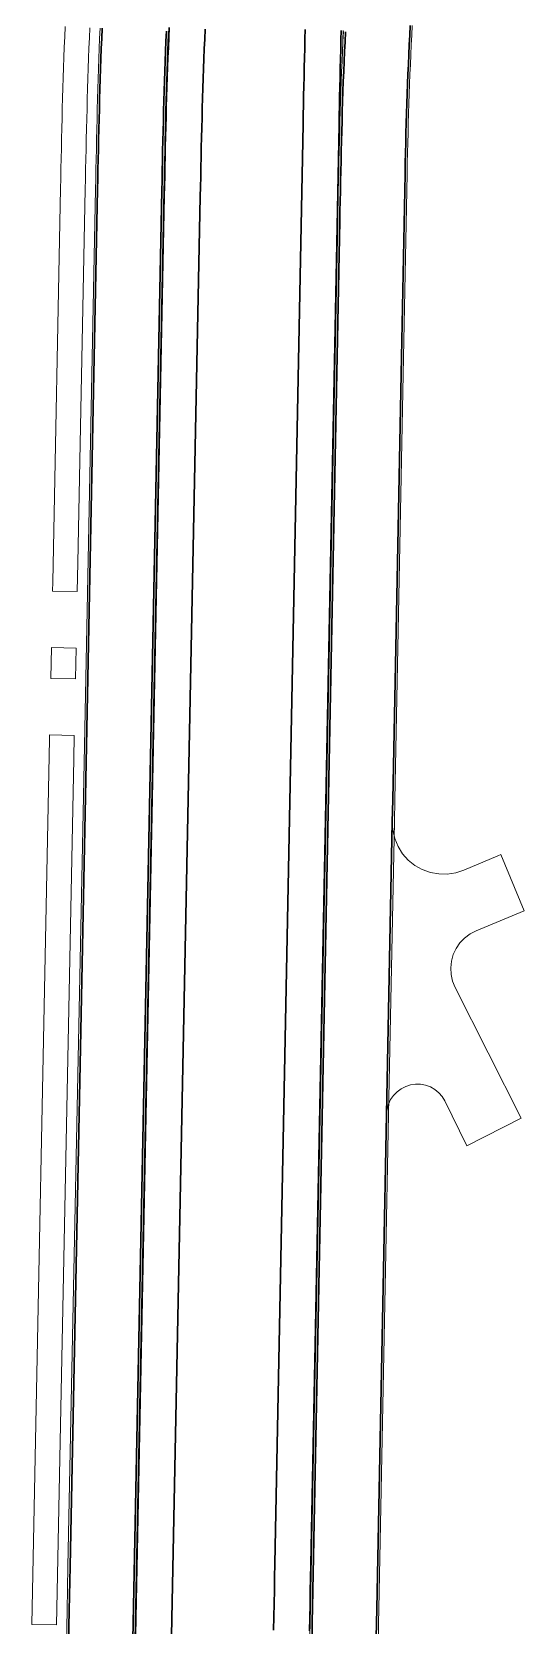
# Model space of a CAD drawing. Header units: metres. Extents: x 105145 to 106173, y 111785 to 118130.
# Drawn here: x 106063.1 to 106111, y 115733.6 to 115888.3 of the extents above; entities that cross this region are included whole.
import ezdxf

# ---------------------------------------------------------------- set-up
doc = ezdxf.new("R2010")
doc.units = ezdxf.units.M
for name, color, linetype, lineweight in [('10-PAV-BOCACALLE', 9, 'CONTINUOUS', 13), ('10-PAV-CALZADA-BRT', 12, 'CONTINUOUS', 30), ('10-PAV-CALZADA-MIXTA', 8, 'CONTINUOUS', 30), ('10-PAV-CICLORUTA', 76, 'CONTINUOUS', 18), ('10-PAV-SARDINEL', 252, 'CONTINUOUS', 13)]:
    doc.layers.add(name, color=color, linetype=linetype, lineweight=lineweight)

msp = doc.modelspace()

# ---------------------------------------------------------------- linework, layer by layer
at = {"layer": '10-PAV-BOCACALLE'}
msp.add_lwpolyline([(106097.5748, 115783.1855), (106098.1321, 115811.5855), (106098.1846, 115810.758), (106098.3731, 115809.9506), (106098.6925, 115809.1855), (106099.1339, 115808.4836), (106099.6852, 115807.8644), (106100.3313, 115807.3447), (106101.0544, 115806.939), (106101.8346, 115806.6584), (106102.6504, 115806.5105), (106103.4795, 115806.4995), (106104.2989, 115806.6257), (106105.0863, 115806.8855), (106108.3836, 115808.2866), (106108.6963, 115808.4195), (106110.9567, 115802.9385), (106106.2777, 115800.9887), (106105.6939, 115800.687), (106105.1675, 115800.2937), (106104.7125, 115799.8196), (106104.3412, 115799.2774), (106104.0638, 115798.6817), (106103.8876, 115798.0486), (106103.8175, 115797.3952), (106103.8553, 115796.7392), (106104, 115796.0982), (106104.2477, 115795.4895), (106110.6685, 115782.8075), (106105.3709, 115780.0953), (106103.2431, 115784.4759), (106102.9818, 115784.896), (106102.655, 115785.2674), (106102.2716, 115785.58), (106101.8421, 115785.8254), (106101.3781, 115785.9969), (106100.8922, 115786.0898), (106100.3976, 115786.1016), (106099.9078, 115786.0319), (106099.4362, 115785.8827), (106098.9955, 115785.658), (106098.5976, 115785.3639), (106098.2536, 115785.0085), (106097.9726, 115784.6013), (106097.7623, 115784.1535), (106097.6285, 115783.6773), (106097.5748, 115783.1855)], close=True, dxfattribs=at)
at = {"layer": '10-PAV-CALZADA-BRT'}
for points in [[(106072.7095, 115709.8451), (106075.9647, 115872.3743), (106075.9839, 115873.3307), (106076.0033, 115874.2875), (106076.0229, 115875.2451), (106076.0433, 115876.2033), (106076.0645, 115877.1621), (106076.0865, 115878.1235), (106076.1097, 115879.0841), (106076.1341, 115880.0453), (106076.1601, 115881.0071), (106076.1877, 115881.9695), (106076.2173, 115882.9325), (106076.2489, 115883.8961), (106076.2827, 115884.8603), (106076.3191, 115885.8251), (106076.3581, 115886.7905), (106076.3997, 115887.7565), (106076.4445, 115888.7229)], [(106079.9405, 115888.5553), (106079.8963, 115887.5999), (106079.8549, 115886.6443), (106079.8163, 115885.6889), (106079.7805, 115884.7331), (106079.7469, 115883.7773), (106079.7155, 115882.8213), (106079.6863, 115881.8655), (106079.6587, 115880.9095), (106079.6329, 115879.9535), (106079.6085, 115878.9973), (106079.5855, 115878.0413), (106079.5635, 115877.0851), (106079.5425, 115876.1289), (106079.5223, 115875.1727), (106079.5025, 115874.2167), (106079.4833, 115873.2605), (106079.4639, 115872.3043), (106076.2087, 115709.7747)], [(106086.5837, 115733.0647), (106086.6115, 115734.3547), (106086.6385, 115735.6447), (106086.6647, 115736.9349), (106086.6903, 115738.2249), (106086.7155, 115739.5151), (106089.4597, 115879.3421), (106089.4777, 115880.2613), (106089.4959, 115881.1805), (106089.5145, 115882.0997), (106089.5335, 115883.0187), (106089.5531, 115883.9379), (106089.5735, 115884.8571), (106089.5949, 115885.7761), (106089.6175, 115886.6953), (106089.6413, 115887.6143), (106089.6665, 115888.5333)], [(106093.1651, 115888.4343), (106093.1401, 115887.5211), (106093.1163, 115886.6071), (106093.0939, 115885.6927), (106093.0727, 115884.7775), (106093.0523, 115883.8631), (106093.0327, 115882.9463), (106093.0137, 115882.0291), (106092.9953, 115881.1111), (106092.9769, 115880.1925), (106092.9589, 115879.2735), (106090.2149, 115739.4463), (106090.1895, 115738.1555), (106090.1639, 115736.8639), (106090.1377, 115735.5717), (106090.1107, 115734.2789), (106090.0827, 115732.9871)]]:
    msp.add_lwpolyline(points, dxfattribs=at)
at = {"layer": '10-PAV-CALZADA-MIXTA'}
for points in [[(106066.4921, 115724.0219), (106066.7117, 115734.9823), (106066.7971, 115739.2453), (106068.2953, 115814.0493), (106068.8213, 115840.3107), (106069.4763, 115873.0161), (106069.4957, 115873.9839), (106069.5153, 115874.9527), (106069.5353, 115875.9227), (106069.5559, 115876.8939), (106069.5773, 115877.8663), (106069.5997, 115878.8435), (106069.6233, 115879.8189), (106069.6483, 115880.7955), (106069.6747, 115881.7731), (106069.7029, 115882.7521), (106069.7333, 115883.7321), (106069.7655, 115884.7135), (106069.8003, 115885.6957), (106069.8373, 115886.6793), (106069.8773, 115887.6639), (106069.9203, 115888.6497)], [(106099.8823, 115888.9291), (106099.8309, 115887.9851), (106099.7825, 115887.0399), (106099.7373, 115886.0933), (106099.6949, 115885.1453), (106099.6553, 115884.1963), (106099.6183, 115883.2459), (106099.5837, 115882.2943), (106099.5513, 115881.3415), (106099.5211, 115880.3873), (106099.4927, 115879.4321), (106099.4659, 115878.4757), (106099.4407, 115877.5179), (106099.4169, 115876.5591), (106099.3945, 115875.5991), (106099.3701, 115874.5129), (106099.0171, 115856.6961), (106098.4961, 115830.1422), (106098.1736, 115813.7065), (106098.1321, 115811.5855), (106097.5748, 115783.1855), (106097.5744, 115783.1657), (106097.2781, 115768.066), (106096.6321, 115735.1407), (106096.6047, 115733.7533), (106096.5771, 115732.3647)], [(106076.1639, 115888.3683), (106076.1219, 115887.4015), (106076.0827, 115886.4345), (106076.0461, 115885.4675), (106076.0119, 115884.5003), (106075.9801, 115883.5331), (106075.9503, 115882.5657), (106075.9223, 115881.5985), (106075.8961, 115880.6311), (106075.8715, 115879.6637), (106075.8481, 115878.6961), (106075.8259, 115877.7287), (106075.8045, 115876.7613), (106075.7839, 115875.7937), (106075.7641, 115874.8261), (106075.7445, 115873.8585), (106075.7251, 115872.8911), (106072.4521, 115709.4831)], [(106090.3285, 115732.4913), (106090.3559, 115733.8775), (106090.3833, 115735.2635), (106093.0257, 115869.9373), (106093.0447, 115870.9049), (106093.0639, 115871.8725), (106093.0835, 115872.8401), (106093.1037, 115873.8075), (106093.1243, 115874.7751), (106093.1461, 115875.7425), (106093.1689, 115876.7101), (106093.1927, 115877.6775), (106093.2183, 115878.6449), (106093.2453, 115879.6123), (106093.2741, 115880.5795), (106093.3047, 115881.5469), (106093.3377, 115882.5141), (106093.3727, 115883.4811), (106093.4105, 115884.4481), (106093.4507, 115885.4151), (106093.4941, 115886.3819), (106093.5401, 115887.3485), (106093.5895, 115888.3149)]]:
    msp.add_lwpolyline(points, dxfattribs=at)
at = {"layer": '10-PAV-CICLORUTA'}
msp.add_lwpolyline([(106068.7215, 115888.7037), (106068.6783, 115887.7143), (106068.6383, 115886.7263), (106068.6011, 115885.7397), (106068.5663, 115884.7543), (106068.5339, 115883.7705), (106068.5035, 115882.7879), (106068.4753, 115881.8067), (106068.4487, 115880.8271), (106068.4237, 115879.8487), (106068.4001, 115878.8717), (106068.3777, 115877.8927), (106068.3561, 115876.9193), (106068.3355, 115875.9475), (106068.3155, 115874.9769), (106068.2959, 115874.0079), (106068.2765, 115873.0403), (106067.5493, 115836.7355), (106067.4935, 115833.9447), (106065.0939, 115833.9929), (106065.1119, 115834.8847), (106065.8771, 115873.0883), (106065.8965, 115874.0561), (106065.9161, 115875.0257), (106065.9361, 115875.9969), (106065.9567, 115876.9703), (106065.9781, 115877.9455), (106066.0007, 115878.9283), (106066.0245, 115879.9083), (106066.0495, 115880.8901), (106066.0761, 115881.8739), (106066.1047, 115882.8595), (106066.1351, 115883.8469), (106066.1677, 115884.8361), (106066.2027, 115885.8273), (106066.2401, 115886.8203), (106066.2805, 115887.8151), (106066.3239, 115888.8117)], dxfattribs=at)
for points in [[(106067.3833, 115828.4459), (106067.3235, 115825.4639), (106064.9241, 115825.5119), (106064.9839, 115828.4939), (106067.3833, 115828.4459)], [(106067.2135, 115819.9651), (106067.1675, 115817.6725), (106065.4833, 115733.5799), (106063.0837, 115733.6279), (106064.8061, 115819.6193), (106064.8139, 115820.0131), (106067.2135, 115819.9651)]]:
    msp.add_lwpolyline(points, close=True, dxfattribs=at)
at = {"layer": '10-PAV-SARDINEL'}
for points in [[(106066.2921, 115724.0266), (106066.5117, 115734.9863), (106066.5971, 115739.2493), (106068.0953, 115814.0533), (106068.6213, 115840.3147), (106069.2763, 115873.0201), (106069.2957, 115873.9879), (106069.3153, 115874.9568), (106069.3353, 115875.9269), (106069.3559, 115876.8982), (106069.3774, 115877.8708), (106069.3998, 115878.8482), (106069.4234, 115879.8239), (106069.4484, 115880.8008), (106069.4748, 115881.7787), (106069.503, 115882.7581), (106069.5334, 115883.7385), (106069.5656, 115884.7204), (106069.6004, 115885.703), (106069.6375, 115886.6871), (106069.6775, 115887.6723), (106069.7205, 115888.6587)], [(106069.9203, 115888.6497), (106069.8773, 115887.6639), (106069.8373, 115886.6793), (106069.8003, 115885.6957), (106069.7655, 115884.7135), (106069.7333, 115883.7321), (106069.7029, 115882.7521), (106069.6747, 115881.7731), (106069.6483, 115880.7955), (106069.6233, 115879.8189), (106069.5997, 115878.8435), (106069.5773, 115877.8663), (106069.5559, 115876.8939), (106069.5353, 115875.9227), (106069.5153, 115874.9527), (106069.4957, 115873.9839), (106069.4763, 115873.0161), (106068.8213, 115840.3107), (106068.2953, 115814.0493), (106066.7971, 115739.2453), (106066.7117, 115734.9823), (106066.4921, 115724.0219)], [(106076.4445, 115888.7229), (106076.3997, 115887.7565), (106076.3581, 115886.7905), (106076.3191, 115885.8251), (106076.2827, 115884.8603), (106076.2489, 115883.8961), (106076.2173, 115882.9325), (106076.1877, 115881.9695), (106076.1601, 115881.0071), (106076.1341, 115880.0453), (106076.1097, 115879.0841), (106076.0865, 115878.1235), (106076.0645, 115877.1621), (106076.0433, 115876.2033), (106076.0229, 115875.2451), (106076.0033, 115874.2875), (106075.9839, 115873.3307), (106075.9647, 115872.3743), (106072.7095, 115709.8451)], [(106090.0827, 115732.9871), (106090.1107, 115734.2789), (106090.1377, 115735.5717), (106090.1639, 115736.8639), (106090.1895, 115738.1555), (106090.2149, 115739.4463), (106092.9589, 115879.2735), (106092.9769, 115880.1925), (106092.9953, 115881.1111), (106093.0137, 115882.0291), (106093.0327, 115882.9463), (106093.0523, 115883.8631), (106093.0727, 115884.7775), (106093.0939, 115885.6927), (106093.1163, 115886.6071), (106093.1401, 115887.5211), (106093.1651, 115888.4343)], [(106093.365, 115888.4287), (106093.34, 115887.5158), (106093.3305, 115887.1502), (106093.2943, 115886.3912), (106093.2509, 115885.4238), (106093.2107, 115884.4562), (106093.1729, 115883.4886), (106093.1378, 115882.5211), (106093.1048, 115881.5535), (106093.0742, 115880.5857), (106093.0454, 115879.6181), (106093.0184, 115878.6504), (106092.9928, 115877.6826), (106092.969, 115876.7149), (106092.9462, 115875.7471), (106092.9461, 115875.7425), (106092.9244, 115874.7795), (106092.9037, 115873.8118), (106092.8835, 115872.8443), (106092.8639, 115871.8766), (106092.8447, 115870.9089), (106092.8257, 115869.9412), (106090.1833, 115735.2675), (106090.1559, 115733.8815), (106090.1285, 115732.4954)], [(106096.5771, 115732.3647), (106096.6047, 115733.7533), (106096.6321, 115735.1407), (106097.2781, 115768.066), (106097.5744, 115783.1657), (106097.5748, 115783.1855), (106098.1321, 115811.5855), (106098.1736, 115813.7065), (106098.4961, 115830.1422), (106099.0171, 115856.6961), (106099.3701, 115874.5129), (106099.3945, 115875.5991), (106099.4169, 115876.5591), (106099.4407, 115877.5179), (106099.4659, 115878.4757), (106099.4927, 115879.4321), (106099.5211, 115880.3873), (106099.5513, 115881.3415), (106099.5837, 115882.2943), (106099.6183, 115883.2459), (106099.6553, 115884.1963), (106099.6949, 115885.1453), (106099.7373, 115886.0933), (106099.7825, 115887.0399), (106099.8309, 115887.9851), (106099.8823, 115888.9291)], [(106100.082, 115888.9178), (106100.0306, 115887.9746), (106099.9823, 115887.0301), (106099.9371, 115886.0841), (106099.8947, 115885.1367), (106099.8551, 115884.1883), (106099.8182, 115883.2384), (106099.7836, 115882.2873), (106099.7512, 115881.335), (106099.721, 115880.3812), (106099.6926, 115879.4264), (106099.6658, 115878.4703), (106099.6406, 115877.5128), (106099.6168, 115876.5543), (106099.5944, 115875.5945), (106099.5701, 115874.5087), (106099.2171, 115856.6922), (106098.6961, 115830.1383), (106098.3736, 115813.7026), (106098.3321, 115811.5816), (106097.7748, 115783.1816), (106097.7744, 115783.1618), (106097.4781, 115768.0621), (106096.8321, 115735.1368), (106096.8047, 115733.7494), (106096.7771, 115732.3607)], [(106072.4521, 115709.4831), (106075.7251, 115872.8911), (106075.7445, 115873.8585), (106075.7641, 115874.8261), (106075.7839, 115875.7937), (106075.8045, 115876.7613), (106075.8259, 115877.7287), (106075.8481, 115878.6961), (106075.8715, 115879.6637), (106075.8961, 115880.6311), (106075.9223, 115881.5985), (106075.9503, 115882.5657), (106075.9801, 115883.5331), (106076.0119, 115884.5003), (106076.0461, 115885.4675), (106076.0827, 115886.4345), (106076.1219, 115887.4015), (106076.1639, 115888.3683)], [(106072.6521, 115709.4791), (106075.9251, 115872.8871), (106075.9445, 115873.8545), (106075.9641, 115874.822), (106075.9839, 115875.7895), (106076.0045, 115876.757), (106076.0259, 115877.7242), (106076.048, 115878.6914), (106076.0714, 115879.6588), (106076.096, 115880.6259), (106076.1222, 115881.5929), (106076.1502, 115882.5597), (106076.18, 115883.5267), (106076.2118, 115884.4935), (106076.246, 115885.4602), (106076.2826, 115886.4267), (106076.3217, 115887.3931), (106076.3637, 115888.3593)], [(106076.3637, 115888.3593), (106076.3217, 115887.3931), (106076.2826, 115886.4267), (106076.246, 115885.4602), (106076.2118, 115884.4935), (106076.18, 115883.5267), (106076.1502, 115882.5597), (106076.1222, 115881.5929), (106076.096, 115880.6259), (106076.0714, 115879.6588), (106076.048, 115878.6914), (106076.0259, 115877.7242), (106076.0045, 115876.757), (106075.9839, 115875.7895), (106075.9641, 115874.822), (106075.9445, 115873.8545), (106075.9251, 115872.8871), (106072.6521, 115709.4791)], [(106090.1285, 115732.4954), (106090.1559, 115733.8815), (106090.1833, 115735.2675), (106092.8257, 115869.9412), (106092.8447, 115870.9089), (106092.8639, 115871.8766), (106092.8835, 115872.8443), (106092.9037, 115873.8118), (106092.9244, 115874.7795), (106092.9461, 115875.7425), (106092.9462, 115875.7471), (106092.969, 115876.7149), (106092.9928, 115877.6826), (106093.0184, 115878.6504), (106093.0454, 115879.6181), (106093.0742, 115880.5857), (106093.1048, 115881.5535), (106093.1378, 115882.5211), (106093.1729, 115883.4886), (106093.2107, 115884.4562), (106093.2509, 115885.4238), (106093.2943, 115886.3912), (106093.3404, 115887.3584), (106093.3898, 115888.3255)], [(106093.5895, 115888.3149), (106093.5401, 115887.3485), (106093.4941, 115886.3819), (106093.4507, 115885.4151), (106093.4105, 115884.4481), (106093.3727, 115883.4811), (106093.3377, 115882.5141), (106093.3047, 115881.5469), (106093.2741, 115880.5795), (106093.2453, 115879.6123), (106093.2183, 115878.6449), (106093.1927, 115877.6775), (106093.1689, 115876.7101), (106093.1461, 115875.7425), (106093.1243, 115874.7751), (106093.1037, 115873.8075), (106093.0835, 115872.8401), (106093.0639, 115871.8725), (106093.0447, 115870.9049), (106093.0257, 115869.9373), (106090.3833, 115735.2635), (106090.3559, 115733.8775), (106090.3285, 115732.4913)]]:
    msp.add_lwpolyline(points, dxfattribs=at)

doc.saveas('drawing.dxf')
